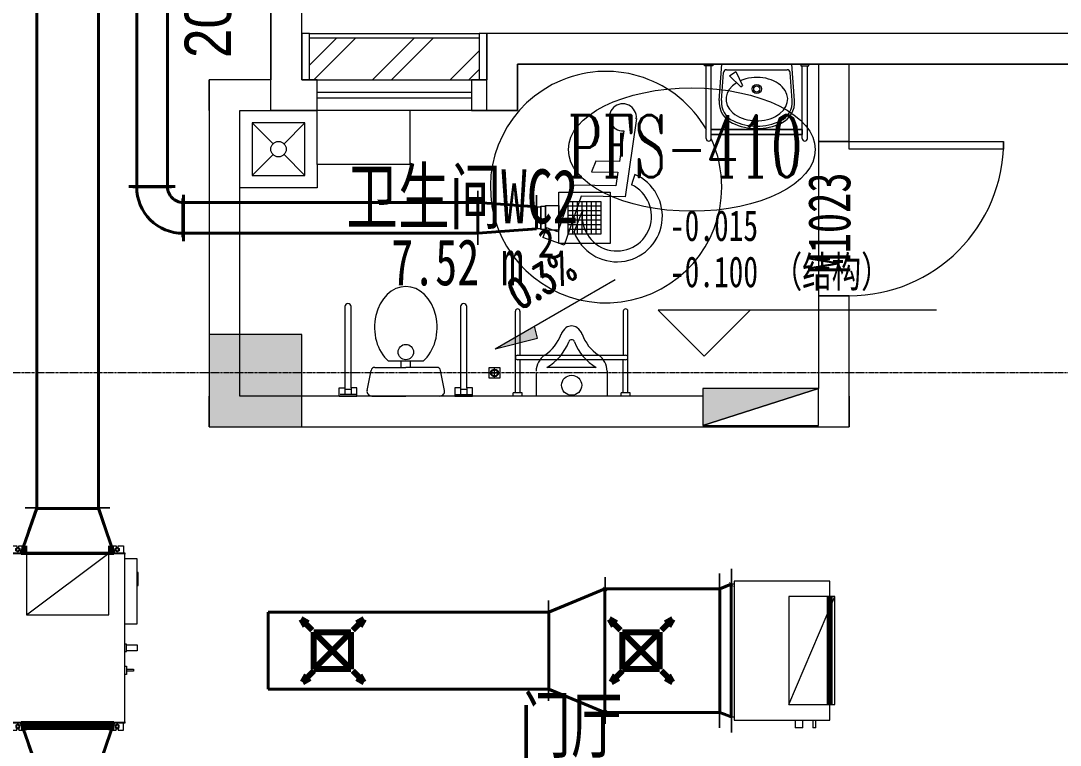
# Model space of a CAD drawing. Header units: millimetres. Extents: x 147808 to 200719, y -28592 to 8154.
# Drawn here: x 174979 to 181717, y -11112 to -6418 of the extents above; entities that cross this region are included whole.
import ezdxf

# ---------------------------------------------------------------- set-up
doc = ezdxf.new("R2010")
doc.units = ezdxf.units.MM
doc.linetypes.add('轴网线', pattern=[22.24, 12.7, -3.18, 3.18, -3.18])
doc.layers.add('0-1', color=7, linetype='Continuous', lineweight=5)
doc.layers.add('M-EQPM-IDEN', color=7, linetype='Continuous', lineweight=5)
for name, color, linetype, lineweight, true_color in [('0-2', 7, 'Continuous', 5, 0x515151), ('A-ANNO-NOTE-1', 7, 'Continuous', 5, 0x515151), ('A-ANNO-NOTE-2', 7, 'Continuous', 5, 0x5151ff), ('A-ANNO-NOTE-3', 7, 'Continuous', 5, 0x888888), ('A-AREA-IDEN-1', 7, 'Continuous', 5, 0x515151), ('A-DETL-GENF-1', 7, 'Continuous', 5, 0xe1e1e1), ('A-DETL-GENF-2', 7, 'Continuous', 5, 0x515151), ('A-DETL-GENF-3', 7, 'Continuous', 5, 0x888888), ('A-DETL-MEDM-1', 7, 'Continuous', 5, 0x515151), ('A-DETL-WIDE-2', 4, 'Continuous', 80, 0x00ffff), ('A-DETL-WIDE-4', 150, 'Continuous', 80, 0x007fff), ('A-DOOR-1', 7, 'Continuous', 5, 0x515151), ('A-DOOR-2', 7, 'Continuous', 5, 0x5151be), ('A-DOOR-IDEN-1', 7, 'Continuous', 5, 0x515151), ('A-FLOR-1', 7, 'Continuous', 5, 0x7f7f7f), ('A-GENM-1', 7, 'Continuous', 5, 0xff51ff), ('A-GLAZ-1', 7, 'Continuous', 5, 0x515151), ('A-GLAZ-CWMG-1', 7, 'Continuous', 5, 0x8b8b8b), ('A-GLAZ-CWMG-2', 7, 'Continuous', 5, 0x515151), ('A-WALL-1', 7, 'Continuous', 5, 0x515151), ('G-ANNO-DIMS-1', 7, 'Continuous', 5, 0x515151), ('G-ANNO-DIMS-2', 7, 'Continuous', 5, 0x5151ff), ('M-EQPM-1', 4, 'Continuous', 5, 0x00ffff), ('M-EQPM-2', 4, 'Continuous', 80, 0x00ffff), ('M-EQPM-IDEN-1', 3, 'Continuous', 5, 0x00ff00), ('M-HVAC-CDFF-5', 150, 'Continuous', 80, 0x007fff), ('M-HVAC-DUCT-1', 7, 'Continuous', 40, 0xff8000), ('M-HVAC-DUCT-10', 150, 'Continuous', 5, 0x007fff), ('M-HVAC-DUCT-2', 7, 'Continuous', 5, 0xff8000), ('M-HVAC-DUCT-3', 3, 'Continuous', 40, 0x00ff00), ('M-HVAC-DUCT-4', 3, 'Continuous', 5, 0x00ff00), ('M-HVAC-DUCT-6', 150, 'Continuous', 40, 0x007fff), ('M-HVAC-DUCT-9', 150, 'Continuous', 80, 0x007fff), ('M-HVAC-DUCT-ANNO-3', 6, 'Continuous', 5, 0xff00ff), ('M-HVAC-DUCT-IDEN-1', 3, 'Continuous', 5, 0x00ff00), ('P-SANR-FIXT-1', 7, 'Continuous', 5, 0x515151), ('Q-SPCQ-1', 7, 'Continuous', 5, 0x515151), ('S-GRID-1', 7, '轴网线', 5, 0x5151ff)]:
    doc.layers.add(name, color=color, linetype=linetype, lineweight=lineweight, true_color=true_color)
doc.styles.add('Complex', font='complex_.ttf', dxfattribs={"width": 0.6, "height": 400})
doc.styles.add('RomanD_1', font='romand__.ttf', dxfattribs={"width": 0.7, "height": 200})
doc.styles.add('TJ_FangSong_Narrow_1', font='', dxfattribs={"height": 300})
doc.styles.add('仿宋_2', font='', dxfattribs={"width": 0.7, "height": 275})
doc.styles.add('仿宋_3', font='', dxfattribs={"width": 0.7, "height": 200})
doc.styles.add('黑体', font='', dxfattribs={"width": 0.7, "height": 300})
doc.styles.add('黑体_1', font='', dxfattribs={"width": 0.7, "height": 350})
doc.styles.get('TJ_FangSong_Narrow_1').set_extended_font_data('TJ_FangSong_Narrow')
doc.styles.get('仿宋_2').set_extended_font_data('FangSong')
doc.styles.get('仿宋_3').set_extended_font_data('FangSong')
doc.styles.get('黑体').set_extended_font_data('SimHei')
doc.styles.get('黑体_1').set_extended_font_data('SimHei')

# ---------------------------------------------------------------- blocks, each defined once
blk = doc.blocks.new('TJ无障碍-标志 - 1500-V7-10-001 一层空调通风平面图')
at = {"layer": 'A-GENM-1'}
for p, q in [((119.5, 347.7), (47.3, -158.8)), ((37.3, 268.7), (9.8, 70.2)), ((-144.1, 72.1), (-170.7, 2.1)), ((9.8, 70.2), (-144.1, 72.1)), ((-170.7, 2.1), (0, 0)), ((0, 0), (-12.8, -87.7)), ((96.2, -53.8), (87.4, -80.6)), ((109.3, -13.4), (96.2, -53.8)), ((-285.3, -84.4), (-389.9, -385.8)), ((-12.8, -87.7), (-285.3, -84.4)), ((-239.3, -155.3), (-349.5, -472.7)), ((47.3, -158.8), (-239.3, -155.3)), ((-258.2, -320.3), (-228.4, -243)), ((-284.1, -387.5), (-258.2, -320.3)), ((-463.8, -358.9), (-487, -422.8)), ((-389.9, -385.8), (-463.8, -358.9)), ((-349.5, -472.7), (-487, -422.8))]:
    blk.add_line(p, q, dxfattribs=at)
for centre, radius, start, end in [((-76.9, -96), 750, 29.83575, 360), ((32, 356.2), 87.6, 354.22611, 273.45716), ((-76.9, -96), 750, 360, 24.44235), ((-7.3, -284.7), 295.3, 200.38031, 66.73279), ((-7.3, -284.7), 225, 169.32254, 65.09989)]:
    blk.add_arc(centre, radius, start, end, dxfattribs=at)
blk = doc.blocks.new('无障碍放物台 2D-3D - 无障碍放物台 2D-3D-V14-10-001 一层空调通风平面图')
at = {"layer": 'P-SANR-FIXT-1'}
for p, q in [((0, -350), (0, 0)), ((600, 0), (600, -350)), ((600, -350), (0, -350))]:
    blk.add_line(p, q, dxfattribs=at)
blk = doc.blocks.new('TJ单扇平开门 - M1023-2001523-10-001 一层空调通风平面图')
at = {"layer": 'A-DOOR-1'}
for p, q in [((450, -100), (500, -100)), ((450, -1100), (450, -100)), ((500, -100), (500, -1100)), ((500, -1100), (450, -1100))]:
    blk.add_line(p, q, dxfattribs=at)
at = {"layer": 'A-DOOR-2'}
blk.add_arc((500, -100), 1000, 180, 270, dxfattribs=at)
blk = doc.blocks.new('无障碍洗脸盆 2D-3D - 无障碍洗脸盆 2D-3D-1619882-10-001 一层空调通风平面图')
at = {"layer": 'A-DETL-GENF-2'}
for p, q in [((-338, -10), (-338, 0)), ((-285, 0), (-338, 0)), ((-285, 0), (-285, -10)), ((-226.8, 0), (227.8, 0)), ((245, -234), (227.8, 0)), ((285, 0), (285, -10)), ((285, 0), (338, 0)), ((338, -10), (338, 0)), ((-285, -10), (-338, -10)), ((-328, -481.5), (-328, -10)), ((-295, -481.5), (-295, -10)), ((-244, -234), (-226.8, 0)), ((-229.1, -235.1), (-215.7, -53.5)), ((-195.8, -35), (196.7, -35)), ((-176.1, -75.2), (-135.1, -46.5)), ((-135.1, -46.5), (-92.2, -138.5)), ((230, -235.1), (216.7, -53.5)), ((285, -10), (338, -10)), ((295, -481.5), (295, -10)), ((328, -481.5), (328, -10)), ((-176.1, -75.2), (-104.3, -147)), ((-104.3, -147), (-92.2, -138.5)), ((295, -422), (-295, -422)), ((-295, -422), (295, -422)), ((-295, -455), (-295, -422)), ((-295, -455), (295, -455)), ((295, -455), (-295, -455)), ((295, -422), (295, -455))]:
    blk.add_line(p, q, dxfattribs=at)
for radius in [30, 20]:
    blk.add_circle((0, -160), radius, dxfattribs=at)
for centre, radius, start, end in [((-195.8, -55), 20, 90, 175.79053), ((196.7, -55), 20, 4.20947, 90), ((-94.4, -245), 150, 175.79053, 244.83077), ((-94.4, -245), 135, 175.79053, 244.83077), ((95.4, -245), 135, 295.16923, 4.20947), ((95.4, -245), 150, 295.16923, 4.20947), ((0.5, -43), 373.2, 244.83077, 295.16923), ((0.5, -43), 358.2, 244.83077, 295.16923), ((-311.5, -481.5), 16.5, 180, 0), ((311.5, -481.5), 16.5, 180, 360)]:
    blk.add_arc(centre, radius, start, end, dxfattribs=at)
blk.add_ellipse((0.5, -225.6), major_axis=(200, 0), ratio=0.703058, start_param=2.29054, end_param=8.420753, dxfattribs=at)
blk = doc.blocks.new('挂墙式小便器安全抓杆 - 标准-1341416-10-001 一层空调通风平面图')
at = {"layer": 'Q-SPCQ-1'}
for p, q in [((-380, 0), (-380, -20)), ((-380, 0), (-320, 0)), ((-320, 0), (-320, -20)), ((320, 0), (320, -20)), ((320, 0), (380, 0)), ((380, 0), (380, -20)), ((-380, -20), (-320, -20)), ((-365, -20), (-365, -550)), ((-335, -20), (-335, -235)), ((320, -20), (380, -20)), ((335, -235), (335, -20)), ((365, -20), (365, -550)), ((-350, -235), (350, -235)), ((350, -265), (-350, -265)), ((-335, -550), (-335, -265)), ((335, -550), (335, -265))]:
    blk.add_line(p, q, dxfattribs=at)
for centre, start, end in [((-350, -250), 90, 270), ((350, -250), 270, 90), ((-350, -550), 180, 0), ((350, -550), 180, 0)]:
    blk.add_arc(centre, 15, start, end, dxfattribs=at)
blk = doc.blocks.new('无障碍座便器配抓杆 1 - 标准-1342777-10-001 一层空调通风平面图')
at = {"layer": 'Q-SPCQ-1'}
for p, q in [((-317.5, 0), (-432.5, 0)), ((-432.5, 0), (-432.5, -54)), ((432.5, 0), (317.5, 0)), ((317.5, 0), (317.5, -54)), ((432.5, 0), (432.5, -54)), ((-317.5, -10), (-432.5, -10)), ((-432.5, -54), (-395, -54)), ((-395, -54), (-395, -10)), ((-355, -44), (-395, -44)), ((-395, -54), (-395, -580)), ((-355, -54), (-355, -10)), ((-355, -580), (-355, -54)), ((-355, -54), (-317.5, -54)), ((-317.5, -54), (-317.5, 0)), ((317.5, -10), (425, -10)), ((317.5, -54), (355, -54)), ((355, -54), (355, -10)), ((395, -44), (355, -44)), ((355, -54), (355, -580)), ((395, -54), (395, -10)), ((395, -580), (395, -54)), ((432.5, -54), (395, -54))]:
    blk.add_line(p, q, dxfattribs=at)
for centre in [(-375, -580), (375, -580)]:
    blk.add_arc(centre, 20, 180, 360, dxfattribs=at)
blk = doc.blocks.new('地漏 2D - 地漏 2D-1345155-10-001 一层空调通风平面图')
at = {"layer": 'Q-SPCQ-1'}
for p, q in [((-35, -35), (-35, 35)), ((-35, 35), (35, 35)), ((-35, 0), (35, 0)), ((0, 35), (0, -35)), ((35, 35), (35, -35)), ((35, -35), (-35, -35))]:
    blk.add_line(p, q, dxfattribs=at)
for radius in [25, 20]:
    blk.add_circle((0, 0), radius, dxfattribs=at)
blk = doc.blocks.new('TJ坐便器-冲洗水箱 - 标准-853893-10-001 一层空调通风平面图')
at = {"layer": 'A-DETL-GENF-2'}
for p, q in [((-251.1, -56.8), (-225, -185.9)), ((-221, -20), (0, -20)), ((221, -20), (0, -20)), ((251.1, -56.8), (225, -185.9)), ((-200.5, -206), (0, -206)), ((-112.2, -246), (112.2, -246)), ((-30, -206), (-30, -246)), ((200.5, -206), (0, -206)), ((30, -206), (30, -246))]:
    blk.add_line(p, q, dxfattribs=at)
blk.add_circle((0, -305), 50, dxfattribs=at)
for centre, radius, start, end in [((-221, -50.7), 30.7, 90, 191.41939), ((221, -50.7), 30.7, 348.58061, 90), ((-200.5, -181), 25, 191.41939, 270), ((200.5, -181), 25, 270, 348.58061)]:
    blk.add_arc(centre, radius, start, end, dxfattribs=at)
blk.add_ellipse((0, -466), major_axis=(0, 264), ratio=0.768939, start_param=0.585686, end_param=5.6975, dxfattribs=at)
blk = doc.blocks.new('TJ小便器-壁挂式 - 标准-869850-10-001 一层空调通风平面图')
at = {"layer": 'A-DETL-GENF-2'}
for p, q in [((162703.2, -1720), (162550, -1720)), ((162550, -2180), (162550, -1720)), ((162735, -2110), (162735, -1790)), ((162711.2, -2180), (162550, -2180))]:
    blk.add_line(p, q, dxfattribs=at)
blk.add_circle((162620, -1950), 65, dxfattribs=at)
for centre, radius, start, end in [((162711.2, -1845), 125, 33.3897, 90), ((163025.5, -1616.2), 338.5, 210.89349, 248.60828), ((163039.6, -1628.5), 268.3, 213.3897, 250.50602), ((162920, -1966.3), 90, 36.06567, 70.50602), ((162894.7, -1950), 20, 291.39172, 68.60828), ((162942.4, -1950), 62.3, 323.93433, 36.06567), ((163025.5, -2283.8), 338.5, 111.39172, 149.10651), ((163039.6, -2271.5), 268.3, 109.49398, 146.6103), ((162920, -1933.7), 90, 289.49398, 323.93433), ((162711.2, -2055), 125, 270, 326.6103)]:
    blk.add_arc(centre, radius, start, end, dxfattribs=at)
blk = doc.blocks.new('拖布池2 2D - 拖布池2 2D-1619404-10-001 一层空调通风平面图')
at = {"layer": 'P-SANR-FIXT-1'}
for p, q in [((-250, -250), (-250, 250)), ((-250, 250), (250, 250)), ((-170, 170), (-35.4, 35.4)), ((-170, 170), (-170, -170)), ((170, 170), (-170, 170)), ((170, 170), (35.4, 35.4)), ((170, -170), (170, 170)), ((-35.4, -35.4), (-170, -170)), ((35.4, -35.4), (170, -170)), ((250, -100), (250, -250)), ((-170, -170), (170, -170)), ((250, -250), (-250, -250))]:
    blk.add_line(p, q, dxfattribs=at)
blk.add_circle((0, 0), 50, dxfattribs=at)
blk = doc.blocks.new('消火栓明装 - 消火栓明装-1641868-10-001 一层空调通风平面图')
at = {"layer": 'A-DETL-GENF-3'}
blk.add_hatch(color=256, dxfattribs=at).paths.add_polyline_path([(-375, -240), (375, 0), (-375, 0)], flags=0)
at = {"layer": 'A-DETL-GENF-2'}
for p, q in [((375, 0), (-375, -240)), ((-375, -240), (375, 0)), ((375, 0), (-375, 0)), ((-375, 0), (-375, -240)), ((375, -240), (375, 0)), ((-375, -240), (375, -240))]:
    blk.add_line(p, q, dxfattribs=at)
blk = doc.blocks.new('矩形竖梃 - 50_300mm 长方形-1955036-10-001 一层空调通风平面图')
at = {"layer": 'A-GLAZ-CWMG-1'}
h = blk.add_hatch(dxfattribs=at)
h.set_pattern_fill('FP_3', color=256, style=0, pattern_type=2)
h.set_pattern_definition([(45, (0, 0), (-251.4472, 251.4472), []), (45, (0, 381), (-251.4472, 251.4472), [])])
h.paths.add_polyline_path([(177552.3, -6800), (177950, -6800), (177950, -6530), (176850, -6530), (176850, -6800), (176900, -6800)], flags=0)
at = {"layer": 'A-GLAZ-CWMG-2'}
for p, q in [((176850, -6800), (176900, -6800)), ((177900, -6800), (177950, -6800))]:
    blk.add_line(p, q, dxfattribs=at)
blk = doc.blocks.new('矩形竖梃 - 50_300mm 长方形-V18-10-001 一层空调通风平面图')
at = {"layer": 'A-GLAZ-CWMG-2'}
for p, q in [((-50, 0), (0, 0)), ((-50, -300), (-50, 0)), ((0, 0), (0, -300)), ((0, -300), (-50, -300))]:
    blk.add_line(p, q, dxfattribs=at)
blk = doc.blocks.new('矩形竖梃 - 50_300mm 长方形-V19-10-001 一层空调通风平面图')
at = {"layer": 'A-GLAZ-CWMG-2'}
for p, q in [((0, 0), (-50, 0)), ((-50, 0), (-50, -300)), ((0, -300), (0, 0)), ((-50, -300), (0, -300))]:
    blk.add_line(p, q, dxfattribs=at)
blk = doc.blocks.new('矩形竖梃 - 30mm 正方形-1917557-10-001 一层空调通风平面图')
at = {"layer": 'A-GLAZ-CWMG-2'}
for p, q in [((176850, -6500), (177950, -6500)), ((177950, -6530), (176850, -6530))]:
    blk.add_line(p, q, dxfattribs=at)
blk = doc.blocks.new('左右推拉窗 - C1015-1399711-10-001 一层空调通风平面图')
at = {"layer": 'A-GLAZ-1'}
for p, q in [((-490.5, -166.9), (-490.5, 33.1)), ((-490.5, 33.1), (509.5, 33.1)), ((509.5, 33.1), (509.5, -166.9)), ((-490.5, -46.9), (509.5, -46.9)), ((509.5, -86.9), (-490.5, -86.9)), ((509.5, -166.9), (-490.5, -166.9))]:
    blk.add_line(p, q, dxfattribs=at)
blk = doc.blocks.new('高程点 - 相对高程点-103621-10-001 一层空调通风平面图')
at = {"layer": 'G-ANNO-DIMS-2'}
for p, q in [((15.062, 2.987), (-2.987, 2.987)), ((0, 0), (-2.987, 2.987)), ((0, 0), (2.987, 2.987))]:
    blk.add_line(p, q, dxfattribs=at)
blk = doc.blocks.new('TJ符号_排水箭头_小 - 排水箭头 小-2094122-10-001 一层空调通风平面图')
at = {"layer": 'A-ANNO-NOTE-3'}
blk.add_hatch(color=256, dxfattribs=at).paths.add_polyline_path([(2.73, -0.78), (0, 0), (2.953, 0)], flags=0)
at = {"layer": 'A-ANNO-NOTE-2'}
for p, q in [((0, 0), (2.73, -0.78)), ((0, 0), (9, 0)), ((2.73, -0.78), (2.953, 0))]:
    blk.add_line(p, q, dxfattribs=at)
blk = doc.blocks.new('YXQH_AR_B9-20_rvt-1-10-001 一层空调通风平面图')
at = {"layer": 'A-DETL-GENF-1'}
h = blk.add_hatch(color=256, dxfattribs=at)
h.paths.add_polyline_path([(173675, -17700), (174325, -17700), (174325, -17050), (173675, -17050)], flags=0)
h.paths.add_polyline_path([(191516.7, -17700), (191650, -17700), (191650, -17100), (191050, -17100), (191050, -17700), (191450, -17700)], flags=0)
h.paths.add_polyline_path([(183000, -17700), (183000, -17100), (182400, -17100), (182400, -17700)], flags=0)
h.paths.add_polyline_path([(165000, -17650), (165600, -17650), (165600, -17050), (165000, -17050), (165000, -17478.6)], flags=0)
h.paths.add_polyline_path([(156350, -17650), (156950, -17650), (156950, -17050), (156350, -17050), (156350, -17450)], flags=0)
h.paths.add_polyline_path([(171300, -9350), (171300, -8750), (170700, -8750), (170700, -9350), (171100, -9350)], flags=0)
h.paths.add_polyline_path([(176400, -9050), (176800, -9050), (176800, -8450), (176200, -8450), (176200, -9050)], flags=0)
h.paths.add_polyline_path([(191578.1, -9050), (191650, -9050), (191650, -8450), (191050, -8450), (191050, -9050), (191450, -9050)], flags=0)
h.paths.add_polyline_path([(183000, -9050), (183000, -8450), (182400, -8450), (182400, -9050)], flags=0)
h.paths.add_polyline_path([(156950, -9000), (156950, -8400), (156350, -8400), (156350, -9000), (156550, -9000)], flags=0)
h.paths.add_polyline_path([(165000, -9000), (165600, -9000), (165600, -8400), (165000, -8400)], flags=0)
h.paths.add_polyline_path([(191250, -7200), (191650, -7200), (191650, -6800), (191250, -6800), (191250, -7000)], flags=0)
h.paths.add_polyline_path([(182950, -7000), (182950, -6500), (182550, -6500), (182550, -7000)], flags=0)
h.paths.add_polyline_path([(171100, -6350), (171100, -5950), (170900, -5950), (170900, -6350)], flags=0)
h.paths.add_polyline_path([(173750, -6350), (173950, -6350), (173950, -5950), (173750, -5950), (173750, -6150)], flags=0)
h.paths.add_polyline_path([(168050, -6350), (168250, -6350), (168250, -5950), (168050, -5950), (168050, -6150)], flags=0)
h.paths.add_polyline_path([(173873.6, -4365), (173950, -4365), (173950, -3965), (173750, -3965), (173750, -4365)], flags=0)
h.paths.add_polyline_path([(171042.4, -4365), (171100, -4365), (171100, -3965), (170900, -3965), (170900, -4365)], flags=0)
h.paths.add_polyline_path([(168250, -4365), (168250, -3965), (168050, -3965), (168050, -4365), (168126.4, -4365)], flags=0)
h.paths.add_polyline_path([(168050, -2025), (168250, -2025), (168250, -1625), (168050, -1625)], flags=0)
h.paths.add_polyline_path([(173750, -2025), (173950, -2025), (173950, -1625), (173750, -1625), (173750, -1885)], flags=0)
h.paths.add_polyline_path([(170958.9, -1775), (171100, -1775), (171100, -1375), (170900, -1375), (170900, -1775)], flags=0)
h.paths.add_polyline_path([(165015.3, -350), (165600, -350), (165600, 250), (165000, 250), (165000, -350), (165012.5, -350)], flags=0)
h.paths.add_polyline_path([(156950, -350), (156950, 250), (156350, 250), (156350, -350), (156550, -350)], flags=0)
h.paths.add_polyline_path([(176600, -350), (176800, -350), (176800, 250), (176200, 250), (176200, -350), (176550, -350)], flags=0)
at = {"layer": 'A-DETL-MEDM-1'}
for p, q in [((176400, -8450), (176200, -8450)), ((176200, -8450), (176200, -9050)), ((176800, -8450), (176400, -8450)), ((176800, -8850), (176800, -8450)), ((176800, -9050), (176800, -8850)), ((176200, -9050), (176800, -9050))]:
    blk.add_line(p, q, dxfattribs=at)
at = {"layer": 'A-FLOR-1'}
for p, q in [((176600, -7000), (176600, -2400)), ((180150, -6699.9), (178200, -6699.9)), ((178200, -6699.9), (178200, -7000)), ((180350, -6699.9), (180150, -6699.9)), ((180150, -6699.9), (180150, -7200)), ((183050, -6699.9), (180350, -6699.9)), ((176400, -7500), (176400, -7000)), ((176900, -7000), (176600, -7000)), ((177552.3, -7000), (177500, -7000)), ((178200, -7000), (177900, -7000)), ((180150, -7200), (180150, -8200)), ((176400, -8850), (176400, -7500)), ((180150, -8200), (180150, -8800)), ((177042.5, -8850), (176400, -8850)), ((177157.5, -8850), (177042.5, -8850)), ((177792.5, -8850), (177157.5, -8850)), ((177907.5, -8850), (177792.5, -8850)), ((178170, -8850), (177907.5, -8850)), ((178230, -8850), (178170, -8850)), ((178870, -8850), (178230, -8850)), ((178930, -8850), (178870, -8850)), ((179400, -8850), (178930, -8850))]:
    blk.add_line(p, q, dxfattribs=at)
at = {"layer": 'A-WALL-1'}
for p, q in [((176800, -6800), (176800, 50)), ((176600, -1650), (176600, -6800)), ((178200, -6499.9), (178000, -6499.9)), ((178000, -6499.9), (178000, -6800)), ((183050, -6499.9), (178200, -6499.9)), ((178200, -7000), (178200, -6699.9)), ((178200, -6699.9), (180150, -6699.9)), ((180150, -6699.9), (180150, -7200)), ((180350, -6699.9), (180150, -6699.9)), ((180150, -6699.9), (180150, -7200)), ((180150, -6699.9), (180350, -6699.9)), ((180350, -7200), (180350, -6699.9)), ((180350, -7200), (180350, -6699.9)), ((180350, -6699.9), (183050, -6699.9)), ((176600, -6800), (176200, -6800)), ((176200, -6800), (176200, -7000)), ((176200, -7000), (176200, -6800)), ((176600, -6800), (176200, -6800)), ((176900, -6800), (176800, -6800)), ((178000, -6800), (177900, -6800)), ((178000, -7000), (178000, -6800)), ((176200, -7000), (176200, -8850)), ((176200, -7000), (176200, -8850)), ((176400, -7000), (176800, -7000)), ((176400, -8850), (176400, -7000)), ((176400, -7500), (176400, -7000)), ((176800, -7000), (176900, -7000)), ((177900, -7000), (178000, -7000)), ((178000, -7000), (178200, -7000)), ((180150, -7200), (180350, -7200)), ((180350, -7200), (180150, -7200)), ((176400, -8850), (176400, -7500)), ((180150, -8200), (180150, -8800)), ((180350, -8200), (180150, -8200)), ((180150, -8200), (180150, -8800)), ((180150, -8200), (180350, -8200)), ((180350, -8850), (180350, -8200)), ((180350, -8850), (180350, -8200)), ((176200, -8850), (176200, -9050)), ((176200, -9050), (176200, -8850)), ((179400, -8850), (176400, -8850)), ((177042.5, -8850), (176400, -8850)), ((177157.5, -8850), (177042.5, -8850)), ((177792.5, -8850), (177157.5, -8850)), ((177907.5, -8850), (177792.5, -8850)), ((178170, -8850), (177907.5, -8850)), ((178230, -8850), (178170, -8850)), ((178870, -8850), (178230, -8850)), ((178930, -8850), (178870, -8850)), ((179400, -8850), (178930, -8850)), ((180350, -9050), (180350, -8850)), ((180350, -8850), (180350, -9050)), ((176200, -9050), (180350, -9050)), ((176200, -9050), (180350, -9050))]:
    blk.add_line(p, q, dxfattribs=at)
at = {"layer": 'S-GRID-1'}
blk.add_line((198349.8, -8700), (148741.6, -8700), dxfattribs=at)
at = {"layer": '0-2', "extrusion": (0, 0, -1)}
blk.add_blockref('矩形竖梃 - 50_300mm 长方形-V18-10-001 一层空调通风平面图', (-176800, -6500), dxfattribs=at)
at = {"layer": '0-2'}
for name, p in [('矩形竖梃 - 30mm 正方形-1917557-10-001 一层空调通风平面图', (0, 0)), ('矩形竖梃 - 50_300mm 长方形-1955036-10-001 一层空调通风平面图', (0, 0)), ('矩形竖梃 - 50_300mm 长方形-V19-10-001 一层空调通风平面图', (178000, -6500)), ('无障碍洗脸盆 2D-3D - 无障碍洗脸盆 2D-3D-1619882-10-001 一层空调通风平面图', (179750, -6700)), ('TJ无障碍-标志 - 1500-V7-10-001 一层空调通风平面图', (178850, -7400)), ('拖布池2 2D - 拖布池2 2D-1619404-10-001 一层空调通风平面图', (176650, -7250)), ('无障碍放物台 2D-3D - 无障碍放物台 2D-3D-V14-10-001 一层空调通风平面图', (176900, -7000)), ('消火栓明装 - 消火栓明装-1641868-10-001 一层空调通风平面图', (179775, -8800))]:
    blk.add_blockref(name, p, dxfattribs=at)
for name, p, rotation in [('左右推拉窗 - C1015-1399711-10-001 一层空调通风平面图', (177409.5, -6966.9), 180), ('TJ单扇平开门 - M1023-2001523-10-001 一层空调通风平面图', (180250, -7700), 90), ('TJ坐便器-冲洗水箱 - 标准-853893-10-001 一层空调通风平面图', (177475, -8870), 180), ('无障碍座便器配抓杆 1 - 标准-1342777-10-001 一层空调通风平面图', (177475, -8850), 180), ('挂墙式小便器安全抓杆 - 标准-1341416-10-001 一层空调通风平面图', (178550, -8850), 180), ('TJ小便器-壁挂式 - 标准-869850-10-001 一层空调通风平面图', (176600, -171400), 89.99999999999972), ('地漏 2D - 地漏 2D-1345155-10-001 一层空调通风平面图', (178050, -8700), 89.99999999999972)]:
    blk.add_blockref(name, p, dxfattribs=dict(at, rotation=rotation))
at = {"layer": '0-2', "xscale": 99.99999999999999, "yscale": 99.99999999999999, "zscale": 99.99999999999999, "rotation": 30.00000000000042}
blk.add_blockref('TJ符号_排水箭头_小 - 排水箭头 小-2094122-10-001 一层空调通风平面图', (178053.4, -8544.5), dxfattribs=at)
at = {"layer": '0-2', "xscale": 99.99999999999993, "yscale": 99.99999999999993, "zscale": 99.99999999999993}
blk.add_blockref('高程点 - 相对高程点-103621-10-001 一层空调通风平面图', (179409.5, -8591), dxfattribs=at)
at = {"layer": 'A-ANNO-NOTE-1', "insert": (178110.6, -8123.8), "char_height": 200, "width": 611.688, "attachment_point": 1, "rotation": 30, "style": 'RomanD_1'}
blk.add_mtext('0.3%', dxfattribs=at)
at = {"layer": 'A-AREA-IDEN-1', "attachment_point": 1}
for s, insert, char_height, width, style in [('卫生间WC2', (177090.2, -7380.8), 350, 1969.746, '黑体_1'), ('\\f黑体|b0|i0|c134|p49|;\\W.7;²', (178324.2, -7832.5), 300, 123.46, '黑体'), ('7.52 m', (177379.6, -7832.5), 300, 1144.81, '黑体'), ('门厅', (178211.3, -10807.4), 350, 875.443, '黑体_1')]:
    blk.add_mtext(s, dxfattribs=dict(at, insert=insert, char_height=char_height, width=width, style=style))
at = {"layer": 'A-DOOR-IDEN-1', "insert": (180081.8, -8055.9), "char_height": 275, "width": 869.831, "attachment_point": 1, "rotation": 90, "style": '仿宋_2'}
blk.add_mtext('M1023', dxfattribs=at)
at = {"layer": 'G-ANNO-DIMS-1', "insert": (179187, -7644.9), "char_height": 200, "width": 1853.983, "attachment_point": 1, "line_spacing_factor": 0.898273, "style": '仿宋_3'}
blk.add_mtext('-0.015\\P-0.100 （结构）', dxfattribs=at)
blk = doc.blocks.new('M_VD吊顶导管式风机 - PFS-410-2516313-10-001 一层空调通风平面图')
at = {"layer": 'M-EQPM-1'}
for p, q in [((-167, -167), (-167, 167)), ((-167, 167), (167, 167)), ((167, 167), (167, -167)), ((-105.5, 105.5), (105.5, 105.5)), ((-105.5, -105.5), (-105.5, 105.5)), ((-105.5, 75.4), (105.5, 75.4)), ((-75.4, 105.5), (-75.4, -105.5)), ((-45.2, 105.5), (-45.2, -105.5)), ((-15.1, 105.5), (-15.1, -105.5)), ((15.1, 105.5), (15.1, -105.5)), ((45.2, 105.5), (45.2, -105.5)), ((75.4, 105.5), (75.4, -105.5)), ((105.5, 105.5), (105.5, -105.5)), ((167, -80), (167, 80)), ((167, 80), (252, 80)), ((252, 80), (252, -80)), ((252, -76), (252, 76)), ((252, 76), (282, 76)), ((282, 76), (282, -76)), ((282, -72), (282, 72)), ((282, 72), (312, 72)), ((-105.5, 45.2), (105.5, 45.2)), ((-105.5, 15.1), (105.5, 15.1)), ((-105.5, -15.1), (105.5, -15.1)), ((-105.5, -45.2), (105.5, -45.2)), ((-105.5, -75.4), (105.5, -75.4)), ((105.5, -105.5), (-105.5, -105.5)), ((252, -80), (167, -80)), ((282, -76), (252, -76)), ((312, -72), (282, -72)), ((167, -167), (-167, -167))]:
    blk.add_line(p, q, dxfattribs=at)
blk = doc.blocks.new('过渡件_天圆地方_长度 - 45 度-2485725-10-001 一层空调通风平面图')
at = {"layer": 'M-HVAC-DUCT-1'}
for p, q in [((380, 72), (0, 100)), ((0, -100), (0, 100)), ((299.8, 77.9), (380, 72)), ((380, 72), (380, 0)), ((380, 0), (380, -72)), ((0, -100), (380, -72)), ((380, -72), (300.6, -77.9))]:
    blk.add_line(p, q, dxfattribs=at)
at = {"layer": 'M-HVAC-DUCT-2'}
for p, q in [((0, 100), (0, 175)), ((0, 175), (0, -175)), ((380, 147), (380, -72.1)), ((380, 72.1), (380, 147)), ((0, -175), (0, -100))]:
    blk.add_line(p, q, dxfattribs=at)
blk = doc.blocks.new('弯头_矩形弯头_弧形_法兰 - 1_0 W-2485732-10-001 一层空调通风平面图')
at = {"layer": 'M-HVAC-DUCT-1'}
for p, q in [((-150, 203), (-125, 203)), ((150, 203), (-150, 203)), ((-125, 203), (125, 203)), ((-125, 200), (-125, 203)), ((125, 203), (125, 200)), ((125, 203), (150, 203)), ((-203, 125), (-203, 150)), ((-203, 150), (-203, -150)), ((125, 200), (-125, 200)), ((-203, -125), (-203, 125)), ((-203, 125), (-200, 125)), ((-200, 125), (-200, -125)), ((-203, -150), (-203, -125)), ((-200, -125), (-203, -125))]:
    blk.add_line(p, q, dxfattribs=at)
for radius in [100, 300]:
    blk.add_arc((-200, 200), radius, 270, 0, dxfattribs=at)
blk = doc.blocks.new('过渡件_矩形变径管_角度_法兰 - 45 度-2719447-10-001 一层空调通风平面图')
at = {"layer": 'M-HVAC-DUCT-3'}
for p, q in [((0, -300), (0, 300)), ((0, 300), (3, 299)), ((3, 300), (292.7, 200)), ((3, -300), (3, 300)), ((147.9, 250), (295.7, 200)), ((292.7, 200), (292.7, -200)), ((292.7, -200), (3, -300)), ((295.7, -200), (147.9, -250)), ((3, -299), (0, -300))]:
    blk.add_line(p, q, dxfattribs=at)
at = {"layer": 'M-HVAC-DUCT-4'}
for p, q in [((0, -375), (0, 375)), ((0, 375), (0, -375)), ((295.7, 275), (295.7, 200)), ((295.7, -275), (295.7, 275)), ((295.7, -200), (295.7, -275))]:
    blk.add_line(p, q, dxfattribs=at)
blk = doc.blocks.new('过渡件_矩形变径管_角度_法兰 - 45 度-2720493-10-001 一层空调通风平面图')
at = {"layer": 'M-HVAC-DUCT-3'}
for p, q in [((3, 200), (292.7, 300)), ((292.7, 299), (295.7, 300)), ((292.7, 300), (292.7, -300)), ((295.7, 300), (295.7, -300)), ((0, 200), (147.9, 250)), ((3, -200), (3, 200)), ((147.9, -250), (0, -200)), ((292.7, -300), (3, -200)), ((295.7, -300), (292.7, -299))]:
    blk.add_line(p, q, dxfattribs=at)
at = {"layer": 'M-HVAC-DUCT-4'}
for p, q in [((295.7, 375), (295.7, -375)), ((295.7, -375), (295.7, 375)), ((0, 200), (0, 275)), ((0, 275), (0, -275)), ((0, -275), (0, -200))]:
    blk.add_line(p, q, dxfattribs=at)
blk = doc.blocks.new('M_大金_小容量新风机组 - FXMFP140AB-V24-10-001 一层空调通风平面图')
at = {"layer": 'A-DETL-WIDE-2'}
for p, q in [((-283.7, 597), (-282, 597)), ((-282, 597), (-282, 550)), ((282, 550), (282, 597)), ((282, 597), (283.7, 597)), ((-283.7, -597), (-282, -597)), ((-282, -597), (-282, -550)), ((-267, -550), (-267, -575)), ((-267, -575), (267, -575)), ((267, -575), (267, -550)), ((282, -550), (282, -597)), ((282, -597), (283.7, -597))]:
    blk.add_line(p, q, dxfattribs=at)
at = {"layer": 'M-EQPM-1'}
for p, q in [((-372, 550), (-372, -550)), ((-300, 550), (-372, 550)), ((-362, 550), (-362, 597)), ((-362, 597), (-329, 597)), ((-335, 580.2), (-322, 587.7)), ((-335, 565.2), (-335, 580.2)), ((-322, 557.7), (-335, 565.2)), ((-329, 597), (-329, 583.7)), ((-322, 587.7), (-309, 580.2)), ((-309, 565.2), (-322, 557.7)), ((-315, 583.7), (-315, 597)), ((-315, 597), (-283.8, 597)), ((-309, 580.2), (-309, 565.2)), ((-267, 150), (267, 550)), ((-267, 550), (-267, 150)), ((267, 150), (267, 550)), ((283.8, 597), (315, 597)), ((372, 550), (300, 550)), ((309, 580.2), (322, 587.7)), ((309, 565.2), (309, 580.2)), ((322, 557.7), (309, 565.2)), ((315, 597), (315, 583.7)), ((322, 587.7), (335, 580.2)), ((335, 565.2), (322, 557.7)), ((329, 583.7), (329, 597)), ((329, 597), (362, 597)), ((335, 580.2), (335, 565.2)), ((362, 597), (362, 550)), ((372, -550), (372, 550)), ((452, 514), (372, 514)), ((452, 91), (452, 514)), ((458.8, 424.5), (452, 424.5)), ((458.8, 339.5), (458.8, 424.5)), ((452, 339.5), (458.8, 339.5)), ((-267, 150), (267, 150)), ((372, 91), (452, 91)), ((382, -39), (372, -39)), ((382, -87), (382, -39)), ((382, -44), (452, -44)), ((452, -44), (452, -83.7)), ((372, -87), (382, -87)), ((452, -83.7), (382, -83.7)), ((372, -182.8), (382, -182.8)), ((382, -182.8), (382, -237.2)), ((382, -237.2), (372, -237.2)), ((382, -202.8), (428.6, -202.8)), ((428.6, -215.4), (382, -215.4)), ((428.6, -202.8), (428.6, -215.4)), ((-372, -550), (-300, -550)), ((-362, -550), (-362, -597)), ((-362, -597), (-329, -597)), ((-322, -557.7), (-335, -565.2)), ((-335, -565.2), (-335, -580.2)), ((-335, -580.2), (-322, -587.7)), ((-329, -597), (-329, -583.7)), ((-309, -565.2), (-322, -557.7)), ((-322, -587.7), (-309, -580.2)), ((-315, -583.7), (-315, -597)), ((-315, -597), (-283.8, -597)), ((-309, -580.2), (-309, -565.2)), ((283.8, -597), (315, -597)), ((300, -550), (372, -550)), ((322, -557.7), (309, -565.2)), ((309, -565.2), (309, -580.2)), ((309, -580.2), (322, -587.7)), ((315, -597), (315, -583.7)), ((335, -565.2), (322, -557.7)), ((322, -587.7), (335, -580.2)), ((329, -583.7), (329, -597)), ((329, -597), (362, -597)), ((335, -580.2), (335, -565.2)), ((362, -597), (362, -550))]:
    blk.add_line(p, q, dxfattribs=at)
for centre, radius, start, end in [((-322, 572.7), 11.3, 90, 270), ((-322, 572.7), 9.2, 90, 270), ((-322, 572.7), 11.3, 270, 90), ((-322, 572.7), 9.2, 270, 90), ((322, 572.7), 11.3, 90, 270), ((322, 572.7), 9.2, 90, 270), ((322, 572.7), 11.3, 270, 90), ((322, 572.7), 9.2, 270, 90), ((-322, -572.7), 11.3, 90, 270), ((-322, -572.7), 9.2, 90, 270), ((-322, -572.7), 11.3, 270, 90), ((-322, -572.7), 9.2, 270, 90), ((322, -572.7), 11.3, 90, 270), ((322, -572.7), 9.2, 90, 270), ((322, -572.7), 11.3, 270, 90), ((322, -572.7), 9.2, 270, 90)]:
    blk.add_arc(centre, radius, start, end, dxfattribs=at)
blk = doc.blocks.new('M_多联机 - 室内机 - 静音型 - 天花板内藏风管式下回风 - 5_0 kW-V28-10-001 一层空调通风平面图')
at = {"layer": 'A-DETL-WIDE-2'}
blk.add_line((350, 310), (-350, 310), dxfattribs=at)
at = {"layer": 'M-EQPM-1'}
for p, q in [((-350, 310), (-450, 310)), ((-450, 310), (-450, -310)), ((450, 310), (350, 310)), ((450, -210), (450, 310)), ((500, 220), (450, 220)), ((500, 220), (500, 200)), ((450, 200), (500, 200)), ((500, 135), (450, 135)), ((500, 135), (500, 85)), ((450, 85), (500, 85)), ((450, -310), (450, -210)), ((-450, -310), (449, -310)), ((-430, -310), (-430, -330)), ((430, -330), (-430, -330)), ((430, -330), (430, -310)), ((449, -310), (450, -310))]:
    blk.add_line(p, q, dxfattribs=at)
blk = doc.blocks.new('C4_方形散流器 - 240x240-V31-10-001 一层空调通风平面图')
at = {"layer": 'A-DETL-WIDE-4'}
for p, q in [((-158.4, 177.6), (-204, 204)), ((-204, 204), (-177.6, 158.4)), ((-132, 132), (-204, 204)), ((-158.4, 177.6), (-204, 204)), ((-204, 204), (-177.6, 158.4)), ((120, 132), (192, 204)), ((146.4, 177.6), (192, 204)), ((192, 204), (146.4, 177.6)), ((192, 204), (165.6, 158.4)), ((165.6, 158.4), (192, 204)), ((-177.6, 177.6), (-158.4, 177.6)), ((-177.6, 158.4), (-177.6, 177.6)), ((-177.6, 158.4), (-177.6, 177.6)), ((-177.6, 177.6), (-158.4, 177.6)), ((165.6, 177.6), (146.4, 177.6)), ((146.4, 177.6), (165.6, 177.6)), ((165.6, 158.4), (165.6, 177.6)), ((165.6, 177.6), (165.6, 158.4)), ((120, 120), (-120, -120)), ((-120, 120), (120, -120)), ((-120, -120), (-120, 120)), ((-120, 120), (120, 120)), ((120, 120), (120, -120)), ((-132, -132), (-204, -204)), ((120, -120), (-120, -120)), ((132, -132), (204, -204)), ((-204, -204), (-177.6, -158.4)), ((-177.6, -158.4), (-204, -204)), ((-158.4, -177.6), (-204, -204)), ((-204, -204), (-158.4, -177.6)), ((-177.6, -158.4), (-177.6, -177.6)), ((-177.6, -177.6), (-177.6, -158.4)), ((-177.6, -177.6), (-158.4, -177.6)), ((-158.4, -177.6), (-177.6, -177.6)), ((177.6, -177.6), (158.4, -177.6)), ((158.4, -177.6), (204, -204)), ((177.6, -177.6), (158.4, -177.6)), ((158.4, -177.6), (204, -204)), ((177.6, -158.4), (177.6, -177.6)), ((204, -204), (177.6, -158.4)), ((177.6, -158.4), (177.6, -177.6)), ((204, -204), (177.6, -158.4))]:
    blk.add_line(p, q, dxfattribs=at)
blk = doc.blocks.new('过渡件_矩形变径管_角度_法兰 - 45 度-V32-10-001 一层空调通风平面图')
at = {"layer": 'A-DETL-WIDE-4'}
for p, q in [((0.1, 430), (3, 428.9)), ((3, -428.9), (0.1, -430))]:
    blk.add_line(p, q, dxfattribs=at)
at = {"layer": 'M-HVAC-DUCT-10'}
for p, q in [((0, 430), (0, 530)), ((0, 530), (0, -530)), ((78.4, 500), (78.4, 400)), ((78.4, -500), (78.4, 500)), ((78.4, -400), (78.4, -500)), ((0, -530), (0, -430))]:
    blk.add_line(p, q, dxfattribs=at)
at = {"layer": 'M-HVAC-DUCT-6'}
for p, q in [((3, 430), (75.4, 400)), ((3, -430), (3, 430)), ((39.2, 415), (78.4, 400)), ((75.4, 400), (75.4, -400)), ((75.4, -400), (3, -430)), ((78.4, -400), (39.2, -415))]:
    blk.add_line(p, q, dxfattribs=at)
blk = doc.blocks.new('过渡件_矩形变径管_角度_法兰 - 45 度-V33-10-001 一层空调通风平面图')
at = {"layer": 'A-DETL-WIDE-4'}
for p, q in [((365.1, 398.8), (368, 400)), ((368, -400), (365.1, -398.8))]:
    blk.add_line(p, q, dxfattribs=at)
at = {"layer": 'M-HVAC-DUCT-10'}
for p, q in [((368.1, 475), (368.1, 400)), ((368.1, -475), (368.1, 475)), ((0, 250), (0, 325)), ((0, 325), (0, -325)), ((0, -325), (0, -250)), ((368.1, -400), (368.1, -475))]:
    blk.add_line(p, q, dxfattribs=at)
at = {"layer": 'M-HVAC-DUCT-6'}
for p, q in [((3, 250), (365.1, 400)), ((365.1, 400), (365.1, -400)), ((0, 250), (184.1, 325)), ((3, -250), (3, 250)), ((184.1, -325), (0, -250)), ((365.1, -400), (3, -250))]:
    blk.add_line(p, q, dxfattribs=at)
blk = doc.blocks.new('TJ_设备标注-样式二 - 封闭式-586405-10-001 一层空调通风平面图')
at = {"layer": 'M-EQPM-IDEN'}
blk.add_ellipse((0.458, 0.2), major_axis=(-8, 0), ratio=0.5, dxfattribs=at)

msp = doc.modelspace()

# ---------------------------------------------------------------- linework, layer by layer
at = {"layer": 'M-HVAC-DUCT-1'}
for p, q in [((175730.3, -4553), (175730.3, -7492.2)), ((175930.3, -4553), (175930.3, -7492.2)), ((176033.3, -7595.2), (177941.2, -7595.2)), ((177941.2, -7595.2), (177941.2, -7795.2)), ((176033.3, -7795.2), (177941.2, -7795.2))]:
    msp.add_line(p, q, dxfattribs=at)
at = {"layer": 'M-HVAC-DUCT-3'}
for p, q in [((175082.1, -2453), (175082.1, -9578.1)), ((175482.1, -2453), (175482.1, -9578.1)), ((175482.1, -9578.1), (175082.1, -9578.1))]:
    msp.add_line(p, q, dxfattribs=at)
at = {"layer": 'M-HVAC-DUCT-6'}
for p, q in [((178764.9, -10899.5), (178764.9, -10099.5)), ((178764.9, -10099.5), (179510.9, -10099.5)), ((179510.9, -10099.5), (179510.9, -10899.5)), ((176583.4, -10749.5), (176583.4, -10249.5)), ((176583.4, -10249.5), (178402.7, -10249.5)), ((178402.7, -10249.5), (178402.7, -10749.5)), ((176583.4, -10749.5), (178402.7, -10749.5)), ((178764.9, -10899.5), (179510.9, -10899.5))]:
    msp.add_line(p, q, dxfattribs=at)
at = {"layer": 'M-HVAC-DUCT-ANNO-3'}
for p, q in [((179957.1, -10849.5), (180257.1, -10149.5)), ((179957.1, -10149.5), (179957.1, -10849.5)), ((180257.1, -10149.5), (179957.1, -10149.5)), ((180257.1, -10849.5), (180257.1, -10149.5)), ((179957.1, -10849.5), (180257.1, -10849.5))]:
    msp.add_line(p, q, dxfattribs=at)

# ---------------------------------------------------------------- block references
at = {"layer": '0-1'}
msp.add_blockref('YXQH_AR_B9-20_rvt-1-10-001 一层空调通风平面图', (0, 0), dxfattribs=at)
at = {"layer": 'M-EQPM-1', "rotation": 180}
msp.add_blockref('M_VD吊顶导管式风机 - PFS-410-2516313-10-001 一层空调通风平面图', (178633.2, -7695.2), dxfattribs=at)
at = {"layer": 'M-EQPM-2'}
msp.add_blockref('M_大金_小容量新风机组 - FXMFP140AB-V24-10-001 一层空调通风平面图', (175282.1, -10417.8), dxfattribs=at)
at = {"layer": 'M-EQPM-2', "rotation": 270.0000000000002}
msp.add_blockref('M_多联机 - 室内机 - 静音型 - 天花板内藏风管式下回风 - 5_0 kW-V28-10-001 一层空调通风平面图', (179913.4, -10499.5), dxfattribs=at)
at = {"layer": 'M-EQPM-IDEN', "xscale": 99.99999999999993, "yscale": 99.99999999999993, "zscale": 99.99999999999993}
msp.add_blockref('TJ_设备标注-样式二 - 封闭式-586405-10-001 一层空调通风平面图', (179283.3, -7272.6), dxfattribs=at)
at = {"layer": 'M-HVAC-CDFF-5', "rotation": 180}
for p in [(176999.6, -10499.5), (178999.6, -10499.5)]:
    msp.add_blockref('C4_方形散流器 - 240x240-V31-10-001 一层空调通风平面图', p, dxfattribs=at)
at = {"layer": 'M-HVAC-DUCT-1', "rotation": 270}
msp.add_blockref('弯头_矩形弯头_弧形_法兰 - 1_0 W-2485732-10-001 一层空调通风平面图', (175830.3, -7695.2), dxfattribs=at)
at = {"layer": 'M-HVAC-DUCT-1'}
msp.add_blockref('过渡件_天圆地方_长度 - 45 度-2485725-10-001 一层空调通风平面图', (177941.2, -7695.2), dxfattribs=at)
at = {"layer": 'M-HVAC-DUCT-3', "rotation": 270}
for name, p in [('过渡件_矩形变径管_角度_法兰 - 45 度-2720493-10-001 一层空调通风平面图', (175282.1, -9575.1)), ('过渡件_矩形变径管_角度_法兰 - 45 度-2719447-10-001 一层空调通风平面图', (175282.1, -10964.8))]:
    msp.add_blockref(name, p, dxfattribs=at)
at = {"layer": 'M-HVAC-DUCT-9', "rotation": 180}
msp.add_blockref('过渡件_矩形变径管_角度_法兰 - 45 度-V32-10-001 一层空调通风平面图', (179586.4, -10499.5), dxfattribs=at)
at = {"layer": 'M-HVAC-DUCT-9'}
msp.add_blockref('过渡件_矩形变径管_角度_法兰 - 45 度-V33-10-001 一层空调通风平面图', (178399.7, -10499.5), dxfattribs=at)

# ---------------------------------------------------------------- texts
at = {"layer": 'M-EQPM-IDEN-1', "insert": (178524.1, -7030.7), "char_height": 400, "width": 1962.531, "attachment_point": 1, "style": 'Complex'}
msp.add_mtext('PFS-410', dxfattribs=at)
at = {"layer": 'M-HVAC-DUCT-IDEN-1', "insert": (176041.3, -6659.6), "char_height": 300, "width": 1226.582, "attachment_point": 1, "rotation": 90, "style": 'TJ_FangSong_Narrow_1'}
msp.add_mtext('200x160', dxfattribs=at)

doc.saveas('drawing.dxf')
